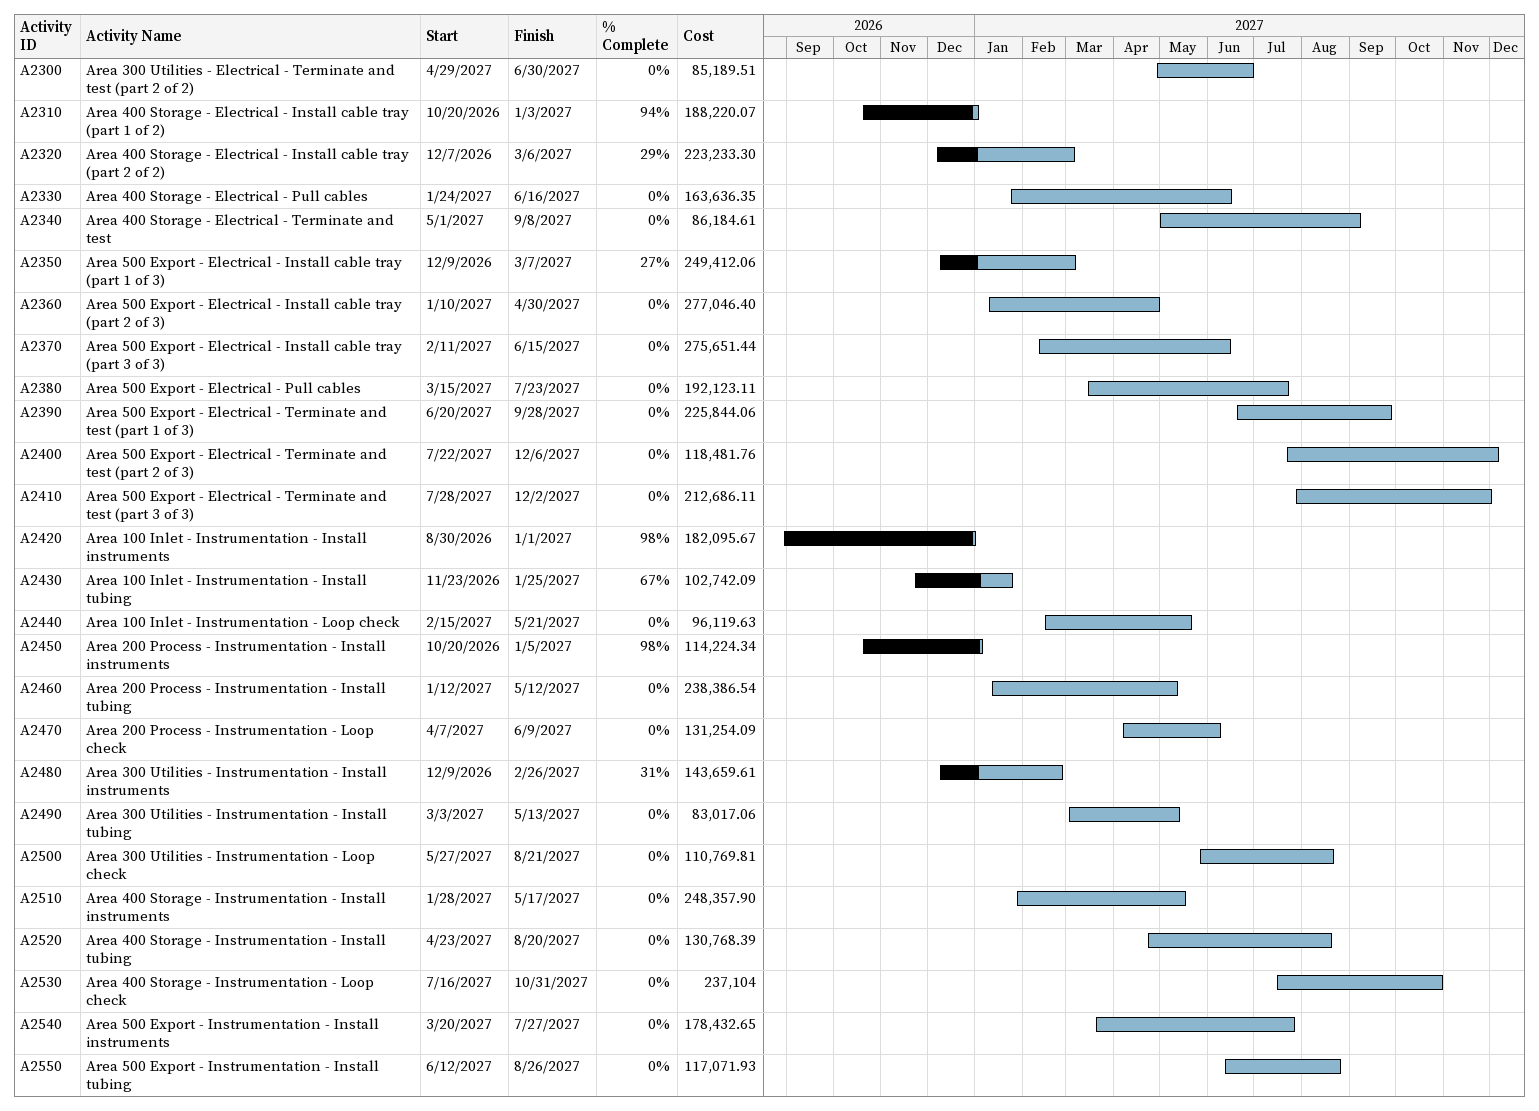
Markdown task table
| ID | Task | Start | Finish | % complete | Cost |
|---|---|---|---|---|---|
| A2300 | Area 300 Utilities - Electrical - Terminate and test (part 2 of 2) | 2027-04-29 | 2027-06-30 | 0 | 85189.51 |
| A2310 | Area 400 Storage - Electrical - Install cable tray (part 1 of 2) | 2026-10-20 | 2027-01-03 | 94 | 188220.07 |
| A2320 | Area 400 Storage - Electrical - Install cable tray (part 2 of 2) | 2026-12-07 | 2027-03-06 | 29 | 223233.30 |
| A2330 | Area 400 Storage - Electrical - Pull cables | 2027-01-24 | 2027-06-16 | 0 | 163636.35 |
| A2340 | Area 400 Storage - Electrical - Terminate and test | 2027-05-01 | 2027-09-08 | 0 | 86184.61 |
| A2350 | Area 500 Export - Electrical - Install cable tray (part 1 of 3) | 2026-12-09 | 2027-03-07 | 27 | 249412.06 |
| A2360 | Area 500 Export - Electrical - Install cable tray (part 2 of 3) | 2027-01-10 | 2027-04-30 | 0 | 277046.40 |
| A2370 | Area 500 Export - Electrical - Install cable tray (part 3 of 3) | 2027-02-11 | 2027-06-15 | 0 | 275651.44 |
| A2380 | Area 500 Export - Electrical - Pull cables | 2027-03-15 | 2027-07-23 | 0 | 192123.11 |
| A2390 | Area 500 Export - Electrical - Terminate and test (part 1 of 3) | 2027-06-20 | 2027-09-28 | 0 | 225844.06 |
| A2400 | Area 500 Export - Electrical - Terminate and test (part 2 of 3) | 2027-07-22 | 2027-12-06 | 0 | 118481.76 |
| A2410 | Area 500 Export - Electrical - Terminate and test (part 3 of 3) | 2027-07-28 | 2027-12-02 | 0 | 212686.11 |
| A2420 | Area 100 Inlet - Instrumentation - Install instruments | 2026-08-30 | 2027-01-01 | 98 | 182095.67 |
| A2430 | Area 100 Inlet - Instrumentation - Install tubing | 2026-11-23 | 2027-01-25 | 67 | 102742.09 |
| A2440 | Area 100 Inlet - Instrumentation - Loop check | 2027-02-15 | 2027-05-21 | 0 | 96119.63 |
| A2450 | Area 200 Process - Instrumentation - Install instruments | 2026-10-20 | 2027-01-05 | 98 | 114224.34 |
| A2460 | Area 200 Process - Instrumentation - Install tubing | 2027-01-12 | 2027-05-12 | 0 | 238386.54 |
| A2470 | Area 200 Process - Instrumentation - Loop check | 2027-04-07 | 2027-06-09 | 0 | 131254.09 |
| A2480 | Area 300 Utilities - Instrumentation - Install instruments | 2026-12-09 | 2027-02-26 | 31 | 143659.61 |
| A2490 | Area 300 Utilities - Instrumentation - Install tubing | 2027-03-03 | 2027-05-13 | 0 | 83017.06 |
| A2500 | Area 300 Utilities - Instrumentation - Loop check | 2027-05-27 | 2027-08-21 | 0 | 110769.81 |
| A2510 | Area 400 Storage - Instrumentation - Install instruments | 2027-01-28 | 2027-05-17 | 0 | 248357.90 |
| A2520 | Area 400 Storage - Instrumentation - Install tubing | 2027-04-23 | 2027-08-20 | 0 | 130768.39 |
| A2530 | Area 400 Storage - Instrumentation - Loop check | 2027-07-16 | 2027-10-31 | 0 | 237104 |
| A2540 | Area 500 Export - Instrumentation - Install instruments | 2027-03-20 | 2027-07-27 | 0 | 178432.65 |
| A2550 | Area 500 Export - Instrumentation - Install tubing | 2027-06-12 | 2027-08-26 | 0 | 117071.93 |
